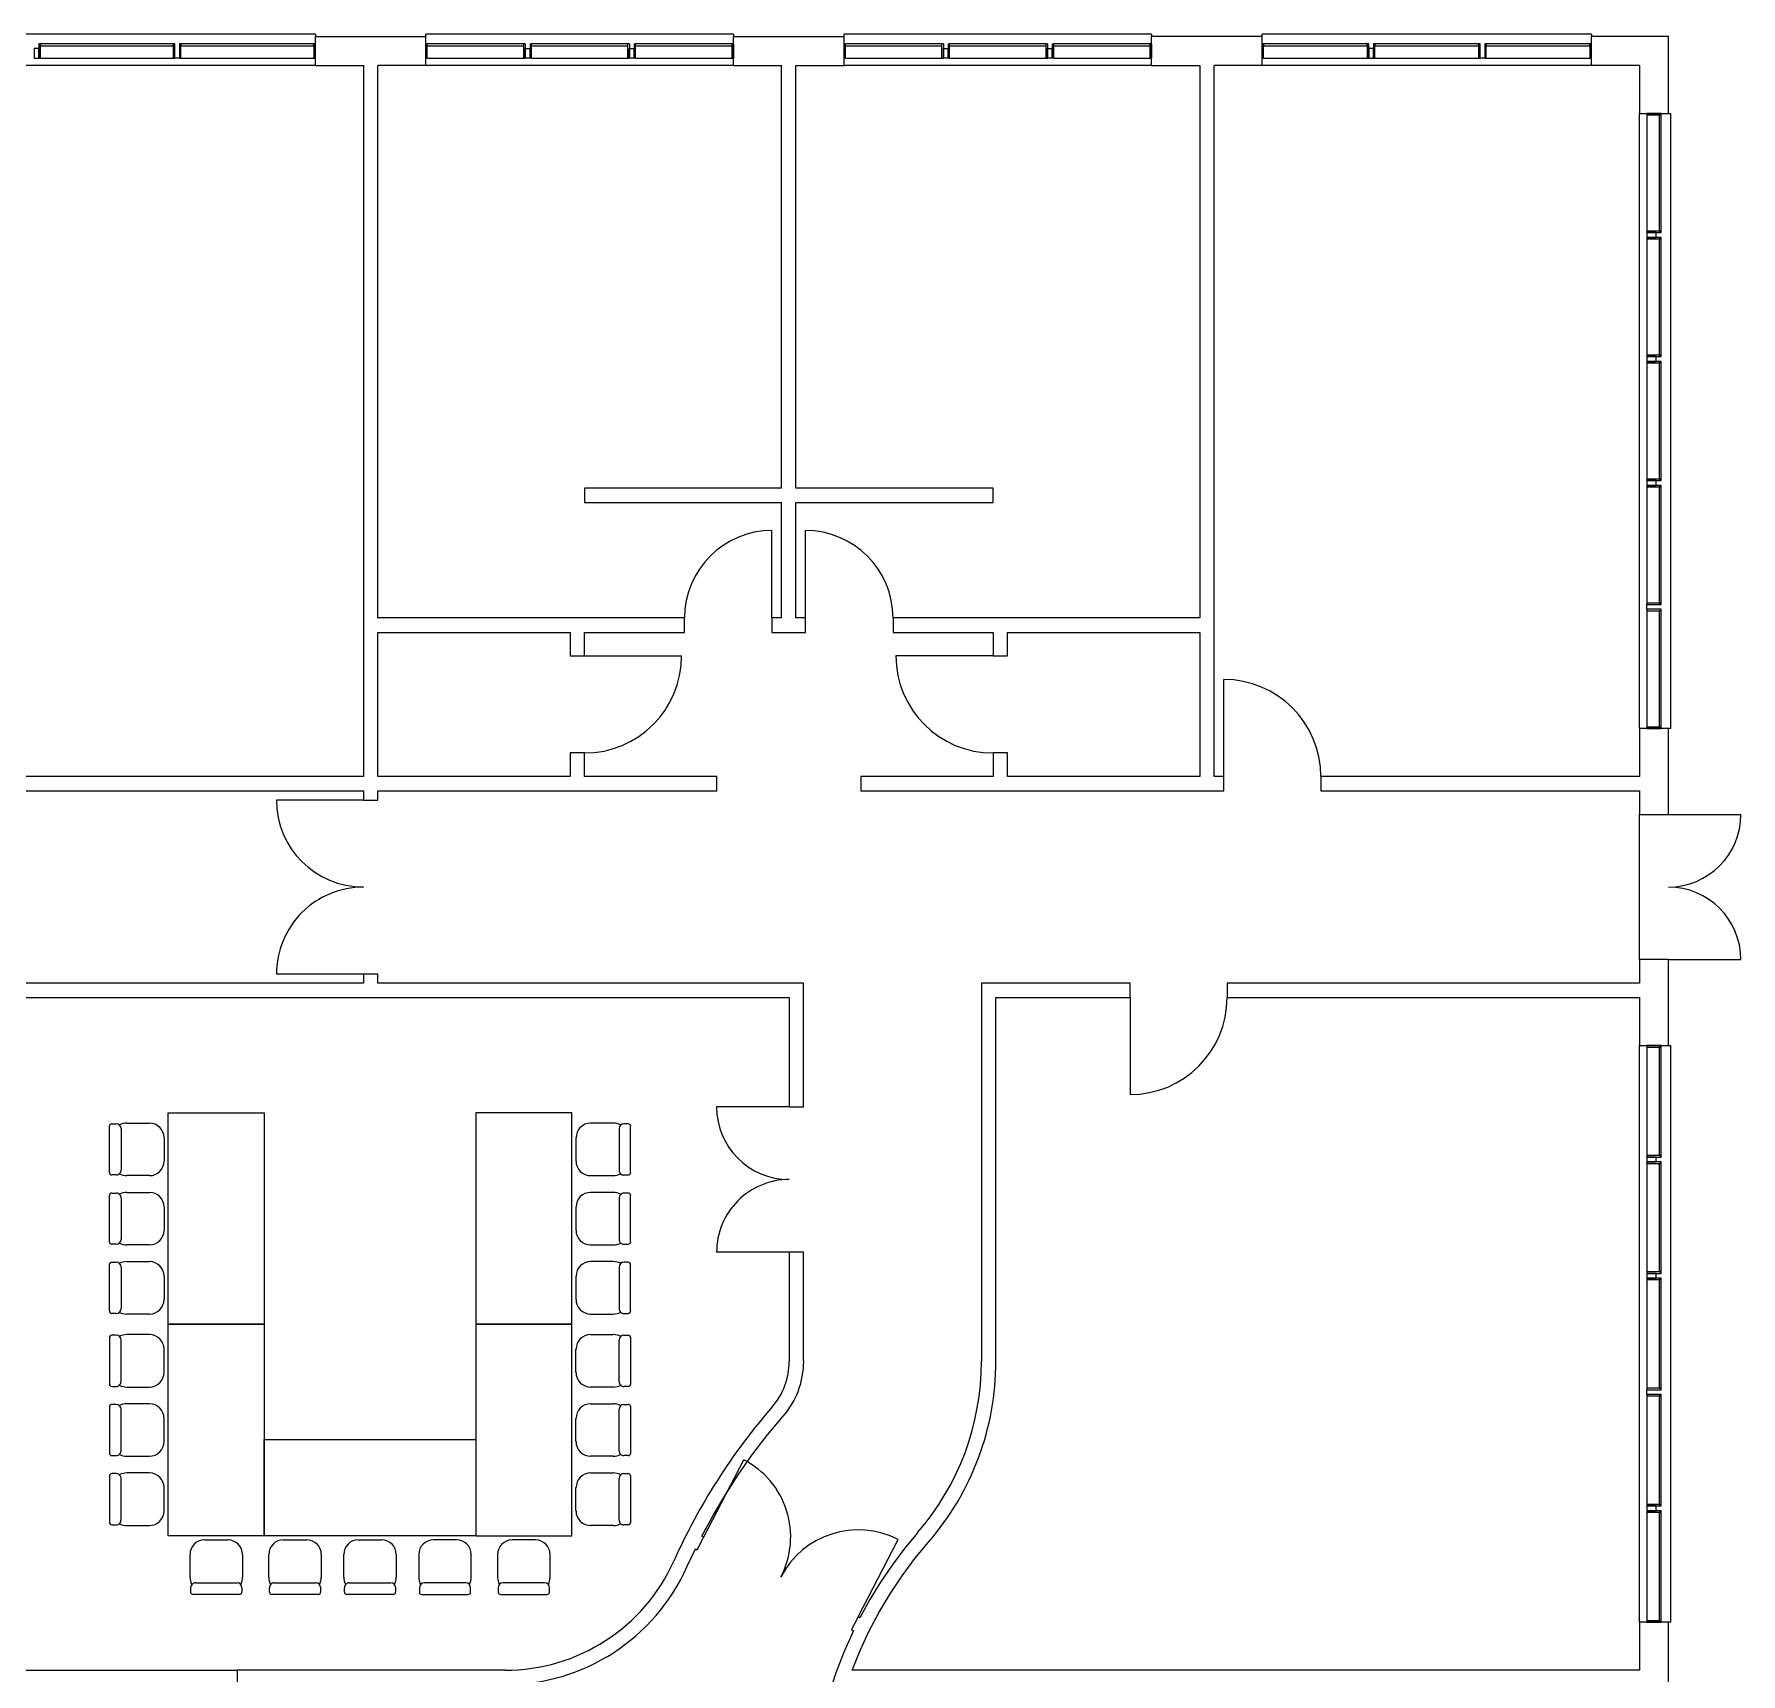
# Model space of a CAD drawing. Header units: millimetres. Extents: x -10759 to 26051, y -22904 to 7446.
# Drawn here: x 8296 to 26051, y -9616 to 7446 of the extents above; entities that cross this region are included whole.
import ezdxf

# ---------------------------------------------------------------- set-up
doc = ezdxf.new("R2010")
doc.units = ezdxf.units.MM
for name, color, linetype, lineweight in [('A-G22-M-FloorOutline', 6, 'Continuous', 15), ('A-G25-M-Walls', 7, 'Continuous', 15), ('A-G252-M-WallsInterior', 7, 'Continuous', 15), ('A-G321-M-WindowCills', 3, 'Continuous', 15), ('A-G321-M-Windows', 6, 'Continuous', 15), ('A-G322-M-Doors', 1, 'Continuous', 15), ('A-G4-M-FFE', 5, 'Continuous', 15)]:
    doc.layers.add(name, color=color, linetype=linetype, lineweight=lineweight)

# ---------------------------------------------------------------- blocks, each defined once
blk = doc.blocks.new('Curtain Wall Panel - Plain - Curtain Wall Panel - Plain-238387-Ground Floor')
at = {"layer": 'A-G321-M-Windows', "lineweight": 20}
for p, q in [((-517, 75), (-517, -75)), ((-517, 75), (-502, 75)), ((-502, -75), (-502, 75)), ((502, -75), (502, 75)), ((517, 75), (502, 75)), ((517, 75), (517, -75)), ((-502, -75), (-517, -75)), ((502, -75), (517, -75))]:
    blk.add_line(p, q, dxfattribs=at)
at = {"layer": 'A-G321-M-Windows', "lineweight": 25}
for p, q in [((502, 75), (-502, 75)), ((-502, 55), (-502, 75)), ((-502, 55), (502, 55)), ((502, 55), (502, 75))]:
    blk.add_line(p, q, dxfattribs=at)
at = {"layer": 'A-G321-M-Windows'}
blk.add_line((-502, -75), (502, -75), dxfattribs=at)
blk = doc.blocks.new('Rectangular Mullion - 50 x 250mm-238264-Ground Floor')
at = {"layer": 'A-G321-M-WindowCills'}
for p in [(12371, 7421), (13429, 7446)]:
    blk.add_line(p, (12371, 7446), dxfattribs=at)
blk = doc.blocks.new('Rectangular Mullion - 50 x 250mm-238265-Ground Floor')
at = {"layer": 'A-G321-M-WindowCills'}
blk.add_line((14512, 7446), (13429, 7446), dxfattribs=at)
blk = doc.blocks.new('Rectangular Mullion - 50 x 250mm-238266-Ground Floor')
at = {"layer": 'A-G321-M-WindowCills'}
for q in [(14512, 7446), (15571, 7421)]:
    blk.add_line((15571, 7446), q, dxfattribs=at)
blk = doc.blocks.new('Rectangular Mullion - 50 x 100mm-238386-Ground Floor')
at = {"layer": 'A-G321-M-WindowCills', "lineweight": 20}
for p, q in [((25, 75), (-25, 75)), ((-25, 75), (-25, -25)), ((25, 75), (25, -25)), ((-25, -25), (25, -25))]:
    blk.add_line(p, q, dxfattribs=at)
blk = doc.blocks.new('Curtain Wall Panel - Plain - Curtain Wall Panel - Plain-250309-Ground Floor')
at = {"layer": 'A-G321-M-Windows', "lineweight": 20}
for p, q in [((-539, 75), (-554, 75)), ((-554, 75), (-554, -75)), ((-539, -75), (-539, 75)), ((539, 75), (539, -75)), ((554, 75), (539, 75)), ((554, -75), (554, 75)), ((-554, -75), (-539, -75)), ((539, -75), (554, -75))]:
    blk.add_line(p, q, dxfattribs=at)
at = {"layer": 'A-G321-M-Windows', "lineweight": 25}
for p, q in [((539, 75), (-539, 75)), ((-539, 75), (-539, 55)), ((-539, 55), (539, 55)), ((539, 55), (539, 75))]:
    blk.add_line(p, q, dxfattribs=at)
at = {"layer": 'A-G321-M-Windows'}
blk.add_line((-539, -75), (539, -75), dxfattribs=at)
blk = doc.blocks.new('Rectangular Mullion - 50 x 250mm-250306-Ground Floor')
at = {"layer": 'A-G321-M-WindowCills'}
for p in [(21071, 7421), (22204, 7446)]:
    blk.add_line(p, (21071, 7446), dxfattribs=at)
blk = doc.blocks.new('Rectangular Mullion - 50 x 250mm-250307-Ground Floor')
at = {"layer": 'A-G321-M-WindowCills'}
for p, q in [((23362, 7446), (22204, 7446)), ((23362, 7196), (23337, 7196))]:
    blk.add_line(p, q, dxfattribs=at)
blk = doc.blocks.new('Rectangular Mullion - 50 x 250mm-250308-Ground Floor')
at = {"layer": 'A-G321-M-WindowCills'}
for p, q in [((24496, 7446), (23362, 7446)), ((24496, 7446), (24496, 7421)), ((23387, 7196), (23362, 7196))]:
    blk.add_line(p, q, dxfattribs=at)
blk = doc.blocks.new('Rectangular Mullion - 50 x 100mm-227649-Ground Floor')
at = {"layer": 'A-G321-M-WindowCills', "lineweight": 20}
for p, q in [((-25, 75), (25, 75)), ((-25, -25), (-25, 75)), ((25, 75), (25, -25)), ((25, -25), (-25, -25))]:
    blk.add_line(p, q, dxfattribs=at)
blk = doc.blocks.new('Curtain Wall Panel - Plain - Curtain Wall Panel - Plain-250232-Ground Floor')
at = {"layer": 'A-G321-M-Windows', "lineweight": 20}
for p, q in [((-691.25, 75), (-706.25, 75)), ((-706.25, 75), (-706.25, -75)), ((-691.25, -75), (-691.25, 75)), ((691.25, 75), (691.25, -75)), ((706.25, 75), (691.25, 75)), ((706.25, -75), (706.25, 75)), ((-706.25, -75), (-691.25, -75)), ((691.25, -75), (706.25, -75))]:
    blk.add_line(p, q, dxfattribs=at)
at = {"layer": 'A-G321-M-Windows', "lineweight": 25}
for p, q in [((691.25, 75), (-691.25, 75)), ((-691.25, 75), (-691.25, 55)), ((-691.25, 55), (691.25, 55)), ((691.25, 55), (691.25, 75))]:
    blk.add_line(p, q, dxfattribs=at)
at = {"layer": 'A-G321-M-Windows'}
blk.add_line((-691.25, -75), (691.25, -75), dxfattribs=at)
blk = doc.blocks.new('Rectangular Mullion - 50 x 250mm-V3-Ground Floor')
at = {"layer": 'A-G321-M-WindowCills'}
blk.add_line((-4842, 7446), (-6304, 7446), dxfattribs=at)
blk = doc.blocks.new('Rectangular Mullion - 50 x 250mm-V4-Ground Floor')
at = {"layer": 'A-G321-M-WindowCills'}
for p, q in [((-3379, 7446), (-4842, 7446)), ((-3379, 7196), (-3404, 7196))]:
    blk.add_line(p, q, dxfattribs=at)
blk = doc.blocks.new('Curtain Wall Panel - Plain - Curtain Wall Panel - Plain-239518-Ground Floor')
at = {"layer": 'A-G321-M-Windows', "lineweight": 20}
for p, q in [((-565, 75), (-580, 75)), ((-580, 75), (-580, -75)), ((-565, -75), (-565, 75)), ((565, 75), (565, -75)), ((580, 75), (565, 75)), ((580, -75), (580, 75)), ((-580, -75), (-565, -75)), ((565, -75), (580, -75))]:
    blk.add_line(p, q, dxfattribs=at)
at = {"layer": 'A-G321-M-Windows', "lineweight": 25}
for p, q in [((565, 75), (-565, 75)), ((-565, 75), (-565, 55)), ((-565, 55), (565, 55)), ((565, 55), (565, 75))]:
    blk.add_line(p, q, dxfattribs=at)
at = {"layer": 'A-G321-M-Windows'}
blk.add_line((-565, -75), (565, -75), dxfattribs=at)
blk = doc.blocks.new('Rectangular Mullion - 50 x 250mm-239515-Ground Floor')
at = {"layer": 'A-G321-M-WindowCills'}
for p in [(25296, -3079), (25321, -4264)]:
    blk.add_line(p, (25321, -3079), dxfattribs=at)
blk = doc.blocks.new('Rectangular Mullion - 50 x 250mm-239516-Ground Floor')
at = {"layer": 'A-G321-M-WindowCills'}
blk.add_line((25321, -5474), (25321, -4264), dxfattribs=at)
blk = doc.blocks.new('Rectangular Mullion - 50 x 250mm-V7-Ground Floor')
at = {"layer": 'A-G321-M-WindowCills'}
for p, q in [((25321, -6684), (25321, -5474)), ((25071, -6684), (25071, -6659))]:
    blk.add_line(p, q, dxfattribs=at)
blk = doc.blocks.new('Rectangular Mullion - 50 x 250mm-V8-Ground Floor')
at = {"layer": 'A-G321-M-WindowCills'}
for p, q in [((25071, -6709), (25071, -6684)), ((25321, -7894), (25321, -6684))]:
    blk.add_line(p, q, dxfattribs=at)
blk = doc.blocks.new('Rectangular Mullion - 50 x 250mm-239527-Ground Floor')
at = {"layer": 'A-G321-M-WindowCills'}
for q in [(25321, -7894), (25296, -9079)]:
    blk.add_line((25321, -9079), q, dxfattribs=at)
blk = doc.blocks.new('Curtain Wall Panel - Plain - Curtain Wall Panel - Plain-239621-Ground Floor')
at = {"layer": 'A-G321-M-Windows', "lineweight": 20}
for p, q in [((-605, 75), (-620, 75)), ((-620, 75), (-620, -75)), ((-605, -75), (-605, 75)), ((605, 75), (605, -75)), ((620, 75), (605, 75)), ((620, -75), (620, 75)), ((-620, -75), (-605, -75)), ((605, -75), (620, -75))]:
    blk.add_line(p, q, dxfattribs=at)
at = {"layer": 'A-G321-M-Windows', "lineweight": 25}
for p, q in [((605, 75), (-605, 75)), ((-605, 75), (-605, 55)), ((-605, 55), (605, 55)), ((605, 55), (605, 75))]:
    blk.add_line(p, q, dxfattribs=at)
at = {"layer": 'A-G321-M-Windows'}
blk.add_line((-605, -75), (605, -75), dxfattribs=at)
blk = doc.blocks.new('Rectangular Mullion - 50 x 250mm-239618-Ground Floor')
at = {"layer": 'A-G321-M-WindowCills'}
for p in [(25296, 6621), (25321, 5356)]:
    blk.add_line(p, (25321, 6621), dxfattribs=at)
blk = doc.blocks.new('Rectangular Mullion - 50 x 250mm-239619-Ground Floor')
at = {"layer": 'A-G321-M-WindowCills'}
blk.add_line((25321, 4066), (25321, 5356), dxfattribs=at)
blk = doc.blocks.new('Rectangular Mullion - 50 x 250mm-V9-Ground Floor')
at = {"layer": 'A-G321-M-WindowCills'}
for p, q in [((25321, 1486), (25321, 2776)), ((25071, 1486), (25071, 1511))]:
    blk.add_line(p, q, dxfattribs=at)
blk = doc.blocks.new('Rectangular Mullion - 50 x 250mm-239620-Ground Floor')
at = {"layer": 'A-G321-M-WindowCills'}
for p, q in [((25071, 1461), (25071, 1486)), ((25321, 221), (25321, 1486)), ((25321, 221), (25296, 221))]:
    blk.add_line(p, q, dxfattribs=at)
blk = doc.blocks.new('Concept Dbl Door - 1810 x 2110mm-248619-Ground Floor')
at = {"layer": 'A-G322-M-Doors'}
for p, q in [((-905, 75), (-905, 980)), ((905, 75), (905, 980))]:
    blk.add_line(p, q, dxfattribs=at)
for centre, start, end in [((-905, 75), 360, 90), ((905, 75), 90, 180)]:
    blk.add_arc(centre, 905, start, end, dxfattribs=at)
blk = doc.blocks.new('Concept Dbl Door - 1510 x 2200mm-254057-Ground Floor')
at = {"layer": 'A-G322-M-Doors'}
for p, q in [((-755, 150), (-755, 905)), ((755, 150), (755, 905))]:
    blk.add_line(p, q, dxfattribs=at)
for centre, start, end in [((-755, 150), 360, 90), ((755, 150), 90, 180)]:
    blk.add_arc(centre, 755, start, end, dxfattribs=at)
blk = doc.blocks.new('Concept Sgl Door - 910 x 2110mm-241131-Ground Floor')
at = {"layer": 'A-G322-M-Doors'}
blk.add_line((455, -75), (455, -985), dxfattribs=at)
blk.add_arc((455, -75), 910, 180, 270, dxfattribs=at)
blk = doc.blocks.new('Concept Sgl Door - 1010 x 2110mm-241302-Ground Floor')
at = {"layer": 'A-G322-M-Doors'}
blk.add_line((505, 75), (505, 1085), dxfattribs=at)
blk.add_arc((505, 75), 1010, 90, 180, dxfattribs=at)
blk = doc.blocks.new('Concept Sgl Door - 1010 x 2110mm-241319-Ground Floor')
at = {"layer": 'A-G322-M-Doors'}
blk.add_line((505, -75), (505, -1085), dxfattribs=at)
blk.add_arc((505, -75), 1010, 180, 270, dxfattribs=at)
blk = doc.blocks.new('Concept Sgl Door - 910 x 2110mm-241382-Ground Floor')
at = {"layer": 'A-G322-M-Doors'}
blk.add_line((455, 75), (455, 985), dxfattribs=at)
blk.add_arc((455, 75), 910, 90, 180, dxfattribs=at)
blk = doc.blocks.new('Concept Dbl Door - 1510 x 2200mm-240964-Ground Floor')
at = {"layer": 'A-G322-M-Doors'}
for p, q in [((-755, 75), (-755, 830)), ((755, 75), (755, 830))]:
    blk.add_line(p, q, dxfattribs=at)
for centre, start, end in [((-755, 75), 360, 90), ((755, 75), 90, 180)]:
    blk.add_arc(centre, 755, start, end, dxfattribs=at)
blk = doc.blocks.new('Concept Table - Grade 1 - Conference Table-245909-Ground Floor')
at = {"layer": 'A-G4-M-FFE'}
for p, q in [((-1025, -622), (-1025, 378)), ((-1025, 378), (1175, 378)), ((1175, 378), (1175, -622)), ((1175, -622), (-1025, -622))]:
    blk.add_line(p, q, dxfattribs=at)
blk = doc.blocks.new('Concept Table - Grade 1 - Conference Table-246450-Ground Floor')
at = {"layer": 'A-G4-M-FFE'}
for p, q in [((1175, 622), (-1025, 622)), ((-1025, 622), (-1025, -378)), ((1175, -378), (1175, 622)), ((-1025, -378), (1175, -378))]:
    blk.add_line(p, q, dxfattribs=at)
blk = doc.blocks.new('Concept Chair - Grade 1 - Concept Chair - Grade 1-244362-Ground Floor')
at = {"layer": 'A-G4-M-FFE'}
for p, q in [((262, 282), (20, 282)), ((-132, 129), (-132, -106)), ((414, -106), (414, 129)), ((357, -166), (-75, -166)), ((-125, -217), (-125, -262)), ((-100, -287), (382, -287)), ((407, -262), (407, -217))]:
    blk.add_line(p, q, dxfattribs=at)
for centre, radius, start, end in [((20, 129), 152, 90, 180), ((262, 129), 152, 360, 90), ((46, -106), 178, 180, 206.1658), ((-75, -217), 50.7, 90, 180), ((357, -217), 50.7, 360, 90), ((236, -106), 178, 333.8316, 0), ((-100, -262), 25.2, 180, 270), ((382, -262), 25.2, 270, 360)]:
    blk.add_arc(centre, radius, start, end, dxfattribs=at)
blk = doc.blocks.new('Concept Chair - Grade 1 - Concept Chair - Grade 1-246901-Ground Floor')
at = {"layer": 'A-G4-M-FFE'}
for p, q in [((-125, 217), (-125, 262)), ((-100, 287), (382, 287)), ((407, 262), (407, 217)), ((-132, -129), (-132, 106)), ((357, 166), (-75, 166)), ((414, 106), (414, -129)), ((262, -282), (20, -282))]:
    blk.add_line(p, q, dxfattribs=at)
for centre, radius, start, end in [((46, 106), 178, 153.8342, 180), ((-100, 262), 25.2, 90, 180), ((-75, 217), 50.7, 180, 270), ((357, 217), 50.7, 270, 0), ((382, 262), 25.2, 0, 90), ((236, 106), 178, 0, 26.1684), ((20, -129), 152, 180, 270), ((262, -129), 152, 270, 0)]:
    blk.add_arc(centre, radius, start, end, dxfattribs=at)
blk = doc.blocks.new('Rectangular Mullion - 50 x 250mm-250239-Ground Floor')
at = {"layer": 'A-G321-M-WindowCills'}
for p, q in [((11221, 7446), (9783, 7446)), ((11221, 7446), (11221, 7421)), ((9808, 7196), (9783, 7196))]:
    blk.add_line(p, q, dxfattribs=at)

msp = doc.modelspace()

# ---------------------------------------------------------------- linework, layer by layer
at = {"layer": 'A-G22-M-FloorOutline'}
msp.add_line((24996, -2184), (24996, -674), dxfattribs=at)
at = {"layer": 'A-G25-M-Walls', "lineweight": 25}
for p, q in [((11221, 7121), (11221, 7421)), ((11221, 7421), (12371, 7421)), ((12371, 7121), (12371, 7421)), ((15571, 7121), (15571, 7421)), ((15571, 7421), (16721, 7421)), ((16721, 7121), (16721, 7421)), ((19921, 7121), (19921, 7421)), ((21071, 7421), (19921, 7421)), ((21071, 7121), (21071, 7421)), ((24496, 7121), (24496, 7421)), ((25296, 7421), (24496, 7421)), ((25296, 6621), (25296, 7421)), ((11221, 7121), (11721, 7121)), ((12371, 7121), (11871, 7121)), ((15571, 7121), (16071, 7121)), ((16221, 7121), (16721, 7121)), ((19921, 7121), (20421, 7121)), ((21071, 7121), (20571, 7121)), ((24996, 7121), (24496, 7121)), ((24996, 7121), (24996, 6621)), ((24996, 6621), (25296, 6621)), ((24996, 221), (24996, -279)), ((25296, 221), (24996, 221)), ((25296, -674), (25296, 221)), ((24996, -429), (24996, -674)), ((24996, -674), (25296, -674)), ((24996, -2184), (24996, -2429)), ((25296, -2184), (24996, -2184)), ((25296, -3079), (25296, -2184)), ((24996, -2579), (24996, -3079)), ((24996, -3079), (25296, -3079)), ((24996, -9079), (24996, -9579)), ((25296, -9079), (24996, -9079)), ((25296, -10229), (25296, -9079)), ((11296, -9579), (10406, -9579)), ((10406, -9579), (10406, -9879))]:
    msp.add_line(p, q, dxfattribs=at)
at = {"layer": 'A-G25-M-Walls'}
for p, q in [((11221, 7121), (-779, 7121)), ((15571, 7121), (12371, 7121)), ((19921, 7121), (16721, 7121)), ((24496, 7121), (21071, 7121)), ((24996, 221), (24996, 6621)), ((24996, -9079), (24996, -3079)), ((7721, -9579), (10406, -9579))]:
    msp.add_line(p, q, dxfattribs=at)
at = {"layer": 'A-G252-M-WallsInterior', "lineweight": 25}
for p, q in [((11721, 7121), (11721, -279)), ((11871, 1371), (11871, 7121)), ((16071, 2721), (16071, 7121)), ((16221, 2721), (16221, 7121)), ((20421, 7121), (20421, 1371)), ((20571, -279), (20571, 7121)), ((16071, 2721), (14021, 2721)), ((14021, 2721), (14021, 2571)), ((18271, 2721), (16221, 2721)), ((18271, 2571), (18271, 2721)), ((14021, 2571), (16071, 2571)), ((16071, 1371), (16071, 2571)), ((16221, 1371), (16221, 2571)), ((16221, 2571), (18271, 2571)), ((15061, 1371), (11871, 1371)), ((15061, 1221), (15061, 1371)), ((16071, 1371), (15971, 1371)), ((15971, 1371), (15971, 1221)), ((16321, 1371), (16221, 1371)), ((16321, 1221), (16321, 1371)), ((20421, 1371), (17231, 1371)), ((17231, 1371), (17231, 1221)), ((11871, -279), (11871, 1221)), ((11871, 1221), (13871, 1221)), ((13871, 1221), (13871, 976)), ((14021, 976), (14021, 1221)), ((14021, 1221), (15061, 1221)), ((15971, 1221), (16321, 1221)), ((17231, 1221), (18271, 1221)), ((18271, 1221), (18271, 976)), ((18421, 1221), (20421, 1221)), ((18421, 976), (18421, 1221)), ((20421, 1221), (20421, -279)), ((13871, 976), (14021, 976)), ((18271, 976), (18421, 976)), ((14021, -34), (13871, -34)), ((13871, -34), (13871, -279)), ((14021, -279), (14021, -34)), ((18271, -34), (18271, -279)), ((18421, -34), (18271, -34)), ((18421, -279), (18421, -34)), ((11721, -279), (531, -279)), ((13871, -279), (11871, -279)), ((15396, -279), (14021, -279)), ((15396, -429), (15396, -279)), ((18271, -279), (16896, -279)), ((16896, -279), (16896, -429)), ((20421, -279), (18421, -279)), ((20671, -279), (20571, -279)), ((20671, -429), (20671, -279)), ((24996, -279), (21681, -279)), ((21681, -279), (21681, -429)), ((531, -429), (11721, -429)), ((11721, -429), (11721, -524)), ((11721, -524), (11871, -524)), ((11871, -524), (11871, -429)), ((11871, -429), (15396, -429)), ((16896, -429), (20671, -429)), ((21681, -429), (24996, -429)), ((11721, -2429), (5633, -2429)), ((11871, -2334), (11721, -2334)), ((11721, -2334), (11721, -2429)), ((11871, -2429), (11871, -2334)), ((16300, -2429), (11871, -2429)), ((16300, -3717), (16300, -2429)), ((18150, -2429), (18150, -6364)), ((19696, -2429), (18150, -2429)), ((19696, -2579), (19696, -2429)), ((24996, -2429), (20706, -2429)), ((20706, -2429), (20706, -2579)), ((7721, -2579), (16150, -2579)), ((16150, -2579), (16150, -3717)), ((18300, -6364), (18300, -2579)), ((18300, -2579), (19696, -2579)), ((20706, -2579), (24996, -2579)), ((16150, -3717), (16300, -3717)), ((16300, -5227), (16150, -5227)), ((16150, -5227), (16150, -6364)), ((16300, -6364), (16300, -5227)), ((15175, -8316), (15192, -8324)), ((15192, -8324), (15261, -8191)), ((15261, -8191), (15243, -8182)), ((16868, -9023), (16799, -9156)), ((16885, -9032), (16868, -9023)), ((16799, -9156), (16819, -9167)), ((13194, -9579), (11296, -9579)), ((24996, -9579), (16806, -9579))]:
    msp.add_line(p, q, dxfattribs=at)
for points in [[(15243, -8182), (15362, -7961), (15491, -7745), (15628, -7534), (15773, -7328), (15926, -7129), (16087, -6936)], [(17486, -8147), (17349, -8312), (17221, -8484), (17100, -8661), (16988, -8844), (16885, -9032)], [(15087, -8503), (15130, -8409), (15175, -8316)], [(16806, -9579), (16890, -9372), (16984, -9170), (17088, -8973), (17201, -8782), (17325, -8596), (17457, -8417), (17599, -8245)], [(16819, -9167), (16722, -9383), (16637, -9605), (16564, -9830), (16503, -10059), (16454, -10291), (16416, -10525), (16392, -10761), (16379, -10998), (16379, -11235), (16391, -11471), (16416, -11707), (16453, -11941), (16502, -12173), (16563, -12402)]]:
    msp.add_lwpolyline(points, dxfattribs=at)
for centre, radius, start, end in [((15428, -6364), 723, 319.1007, 0), ((15428, -6364), 873, 319.1007, 360), ((15428, -6364), 2723, 319.1007, 0), ((15428, -6364), 2873, 319.1007, 360), ((20916, -11119), 6539, 139.1007, 155.8344), ((13194, -7654), 1925, 270, 335.8344), ((13194, -7654), 2075, 270, 335.8344)]:
    msp.add_arc(centre, radius, start, end, dxfattribs=at)

# ---------------------------------------------------------------- block references
at = {"layer": 'A-G321-M-WindowCills'}
for name, p in [('Rectangular Mullion - 50 x 250mm-V3-Ground Floor', (13163, 0)), ('Rectangular Mullion - 50 x 250mm-V4-Ground Floor', (13163, 0)), ('Rectangular Mullion - 50 x 250mm-250239-Ground Floor', (0, 0)), ('Rectangular Mullion - 50 x 250mm-238264-Ground Floor', (0, 0)), ('Rectangular Mullion - 50 x 250mm-238265-Ground Floor', (0, 0)), ('Rectangular Mullion - 50 x 250mm-238266-Ground Floor', (0, 0)), ('Rectangular Mullion - 50 x 250mm-238264-Ground Floor', (4350, 0)), ('Rectangular Mullion - 50 x 250mm-238265-Ground Floor', (4350, 0)), ('Rectangular Mullion - 50 x 250mm-238266-Ground Floor', (4350, 0)), ('Rectangular Mullion - 50 x 250mm-250306-Ground Floor', (0, 0)), ('Rectangular Mullion - 50 x 250mm-250307-Ground Floor', (0, 0)), ('Rectangular Mullion - 50 x 250mm-250308-Ground Floor', (0, 0)), ('Rectangular Mullion - 50 x 250mm-239618-Ground Floor', (0, 0)), ('Rectangular Mullion - 50 x 250mm-239619-Ground Floor', (0, 0)), ('Rectangular Mullion - 50 x 250mm-239619-Ground Floor', (0, -1290)), ('Rectangular Mullion - 50 x 250mm-V9-Ground Floor', (0, 0)), ('Rectangular Mullion - 50 x 250mm-239620-Ground Floor', (0, 0)), ('Rectangular Mullion - 50 x 250mm-239515-Ground Floor', (0, 0)), ('Rectangular Mullion - 50 x 250mm-239516-Ground Floor', (0, 0)), ('Rectangular Mullion - 50 x 250mm-V7-Ground Floor', (0, 0)), ('Rectangular Mullion - 50 x 250mm-V8-Ground Floor', (0, 0)), ('Rectangular Mullion - 50 x 250mm-239527-Ground Floor', (0, 0))]:
    msp.add_blockref(name, p, dxfattribs=at)
at = {"layer": 'A-G321-M-WindowCills', "extrusion": (0, 0, -1)}
for p, rotation in [((-8321, 7271), 180), ((-22204, 7271), 180), ((-25146, 5356), 270.0000000000001), ((-25146, 4066), 270.0000000000001), ((-25146, 2776), 270.0000000000001), ((-25146, -4264), 270.0000000000001), ((-25146, -5474), 270.0000000000001), ((-25146, -7894), 270.0000000000001)]:
    msp.add_blockref('Rectangular Mullion - 50 x 100mm-227649-Ground Floor', p, dxfattribs=dict(at, rotation=rotation))
at = {"layer": 'A-G321-M-WindowCills', "lineweight": 20, "extrusion": (0, 0, -1), "rotation": 180}
for p in [(-13429, 7271), (-14512, 7271), (-17779, 7271), (-18862, 7271)]:
    msp.add_blockref('Rectangular Mullion - 50 x 100mm-238386-Ground Floor', p, dxfattribs=at)
at = {"layer": 'A-G321-M-Windows'}
for name, p in [('Curtain Wall Panel - Plain - Curtain Wall Panel - Plain-250232-Ground Floor', (9052, 7271)), ('Curtain Wall Panel - Plain - Curtain Wall Panel - Plain-250232-Ground Floor', (10514, 7271)), ('Curtain Wall Panel - Plain - Curtain Wall Panel - Plain-250309-Ground Floor', (21625, 7271)), ('Curtain Wall Panel - Plain - Curtain Wall Panel - Plain-250309-Ground Floor', (22783, 7271)), ('Curtain Wall Panel - Plain - Curtain Wall Panel - Plain-250309-Ground Floor', (23941, 7271))]:
    msp.add_blockref(name, p, dxfattribs=at)
at = {"layer": 'A-G321-M-Windows', "lineweight": 20}
for p in [(12887, 7271), (13971, 7271), (15054, 7271), (17237, 7271), (18321, 7271), (19404, 7271)]:
    msp.add_blockref('Curtain Wall Panel - Plain - Curtain Wall Panel - Plain-238387-Ground Floor', p, dxfattribs=at)
at = {"layer": 'A-G321-M-Windows', "rotation": 269.9999999999999}
for name, p in [('Curtain Wall Panel - Plain - Curtain Wall Panel - Plain-239621-Ground Floor', (25146, 6001)), ('Curtain Wall Panel - Plain - Curtain Wall Panel - Plain-239621-Ground Floor', (25146, 4711)), ('Curtain Wall Panel - Plain - Curtain Wall Panel - Plain-239621-Ground Floor', (25146, 3421)), ('Curtain Wall Panel - Plain - Curtain Wall Panel - Plain-239621-Ground Floor', (25146, 2131)), ('Curtain Wall Panel - Plain - Curtain Wall Panel - Plain-239621-Ground Floor', (25146, 841)), ('Curtain Wall Panel - Plain - Curtain Wall Panel - Plain-239518-Ground Floor', (25146, -3659)), ('Curtain Wall Panel - Plain - Curtain Wall Panel - Plain-239518-Ground Floor', (25146, -4869)), ('Curtain Wall Panel - Plain - Curtain Wall Panel - Plain-239518-Ground Floor', (25146, -6079)), ('Curtain Wall Panel - Plain - Curtain Wall Panel - Plain-239518-Ground Floor', (25146, -7289)), ('Curtain Wall Panel - Plain - Curtain Wall Panel - Plain-239518-Ground Floor', (25146, -8499))]:
    msp.add_blockref(name, p, dxfattribs=at)
at = {"layer": 'A-G322-M-Doors'}
msp.add_blockref('Concept Sgl Door - 910 x 2110mm-241382-Ground Floor', (15516, 1296), dxfattribs=at)
for name, p, rotation in [('Concept Sgl Door - 910 x 2110mm-241131-Ground Floor', (16776, 1296), 180), ('Concept Sgl Door - 1010 x 2110mm-241319-Ground Floor', (13946, 471), 89.9999999999999), ('Concept Sgl Door - 1010 x 2110mm-241302-Ground Floor', (18346, 471), 89.9999999999999), ('Concept Sgl Door - 1010 x 2110mm-241319-Ground Floor', (21176, -354), 180), ('Concept Dbl Door - 1810 x 2110mm-248619-Ground Floor', (11796, -1429), 89.99999999999991), ('Concept Dbl Door - 1510 x 2200mm-254057-Ground Floor', (25146, -1429), 270), ('Concept Sgl Door - 1010 x 2110mm-241302-Ground Floor', (20201, -2504), 180), ('Concept Dbl Door - 1510 x 2200mm-240964-Ground Floor', (16225, -4472), 89.99999999999991), ('Concept Dbl Door - 1810 x 2110mm-248619-Ground Floor', (16030, -8674), 332.6325474707171)]:
    msp.add_blockref(name, p, dxfattribs=dict(at, rotation=rotation))
at = {"layer": 'A-G4-M-FFE'}
for name, p, rotation in [('Concept Chair - Grade 1 - Concept Chair - Grade 1-246901-Ground Floor', (9366, -4300), 89.99999999999982), ('Concept Table - Grade 1 - Conference Table-245909-Ground Floor', (10068, -4954), 90), ('Concept Table - Grade 1 - Conference Table-246450-Ground Floor', (13512, -4954), 90), ('Concept Chair - Grade 1 - Concept Chair - Grade 1-244362-Ground Floor', (14214, -4300), 90.00000000000018), ('Concept Chair - Grade 1 - Concept Chair - Grade 1-246901-Ground Floor', (9366, -5020), 89.9999999999998), ('Concept Chair - Grade 1 - Concept Chair - Grade 1-244362-Ground Floor', (14214, -5020), 90.0000000000002), ('Concept Chair - Grade 1 - Concept Chair - Grade 1-246901-Ground Floor', (9366, -5740), 89.9999999999998), ('Concept Chair - Grade 1 - Concept Chair - Grade 1-244362-Ground Floor', (14214, -5740), 90.0000000000002), ('Concept Table - Grade 1 - Conference Table-245909-Ground Floor', (10068, -7154), 90), ('Concept Table - Grade 1 - Conference Table-246450-Ground Floor', (13512, -7154), 90), ('Concept Chair - Grade 1 - Concept Chair - Grade 1-244362-Ground Floor', (9366, -6218), 270.0000000000002), ('Concept Chair - Grade 1 - Concept Chair - Grade 1-246901-Ground Floor', (14214, -6218), 269.9999999999998), ('Concept Chair - Grade 1 - Concept Chair - Grade 1-244362-Ground Floor', (9366, -6938), 270.0000000000002), ('Concept Chair - Grade 1 - Concept Chair - Grade 1-246901-Ground Floor', (14214, -6938), 269.9999999999998), ('Concept Chair - Grade 1 - Concept Chair - Grade 1-244362-Ground Floor', (9366, -7658), 270.0000000000002), ('Concept Chair - Grade 1 - Concept Chair - Grade 1-246901-Ground Floor', (14214, -7658), 269.9999999999998), ('Concept Chair - Grade 1 - Concept Chair - Grade 1-246901-Ground Floor', (10331, -8503), 180), ('Concept Chair - Grade 1 - Concept Chair - Grade 1-246901-Ground Floor', (11151, -8503), 180), ('Concept Chair - Grade 1 - Concept Chair - Grade 1-246901-Ground Floor', (11931, -8503), 180)]:
    msp.add_blockref(name, p, dxfattribs=dict(at, rotation=rotation))
for name, p in [('Concept Table - Grade 1 - Conference Table-245909-Ground Floor', (11715, -7557)), ('Concept Chair - Grade 1 - Concept Chair - Grade 1-244362-Ground Floor', (12429, -8503)), ('Concept Chair - Grade 1 - Concept Chair - Grade 1-244362-Ground Floor', (13249, -8503))]:
    msp.add_blockref(name, p, dxfattribs=at)

doc.saveas('drawing.dxf')
